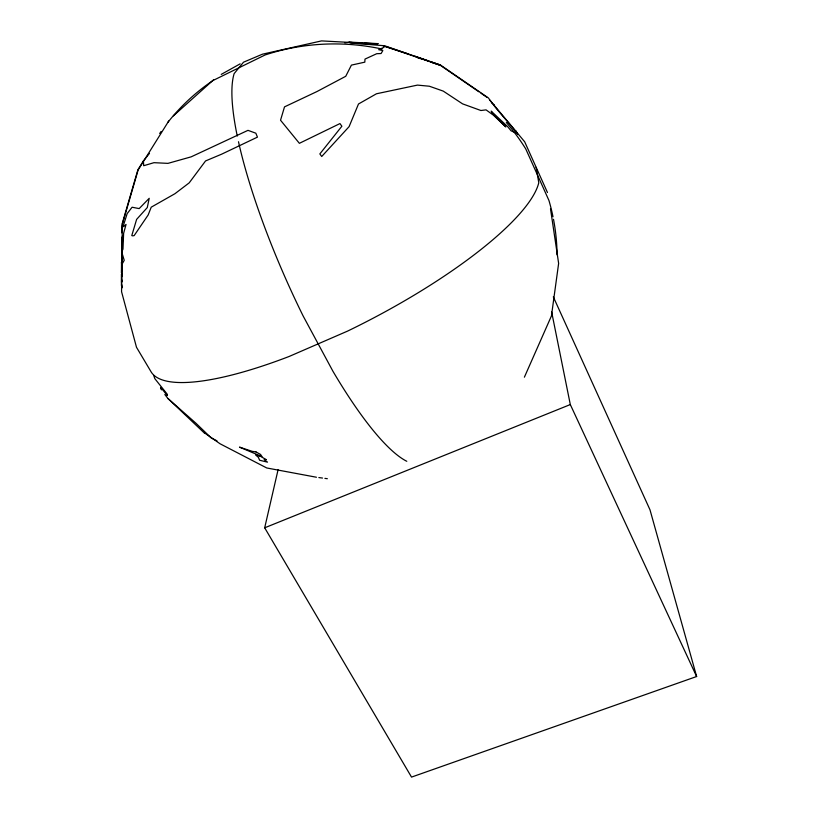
<?xml version="1.0" encoding="UTF-8"?>
<svg xmlns="http://www.w3.org/2000/svg" width="818" height="818" viewBox="0 0 818 818"><rect width="100%" height="100%" fill="white"/><g stroke="black" fill="none" stroke-linecap="round" stroke-linejoin="round"><path stroke-width="1.23" d="M121.637 274.02L121.596 276.75L121.698 239.081L122.628 235.727L122.117 251.126L122.986 249.081L123.62 233.334L126.044 224.439L123.477 226.709L123.559 224.981L127.168 213.621L132.087 207.23L139.162 208.6L149.213 198.314L147.281 207.567L136.616 219.388L131.78 235.584L132.721 235.84L134.132 235.625L148.16 214.981L151.228 207.179L174.95 193.702L189.203 182.854L205.553 160.941L221.647 154.173L257.445 137.127L255.84 133.201L247.987 130.348L191.177 156.841L167.966 163.365L153.978 162.68L143.692 165.717L143.406 160.952L149.489 153.365M121.422 272.834L121.524 262.077L121.504 263.243L122.393 263.57L124.224 260.349L122.015 252.977L121.524 282.333M121.432 274.112L121.463 285.686L122.219 287.691M121.677 268.764L122.332 259.347L121.81 258.099M122.301 225.41L121.565 291.729L136.494 347.282L150.931 371.556A218.15 55.839 -27.5 0 0 289.122 356.474L347.527 331.126A218.15 55.839 -27.5 0 0 538.776 182.741L536.158 167.342M121.749 232.823L122.066 224.112L137.884 169.786L143.406 160.952M553.316 296.852L649.993 509.819L696.629 676.517L411.526 777.1L264.684 527.804L278.089 469.696M122.352 224.163L138.16 169.909L168.774 120.952M121.677 276.198L122.301 274.204M384.45 45.736L383.918 47.362L378.703 49.694L382.844 50.573L381.065 53.538L376.73 53.702L364.981 59.1L364.818 62.158L351.413 65.113L345.738 76.289L316.985 91.534L284.511 106.872L280.533 120.226L299.378 143.324L339.951 123.579L341.883 126.217L319.848 153.917L321.719 156.494L349.102 126.637L358.499 103.988L376.474 93.773L417.466 85.103L429.368 86.227L443.264 91.115L462.589 103.866L480.933 110.512L486.056 109.868L493.418 115.195L505.841 126.913L492.528 113.365L491.168 111.115L507.579 126.545L511.086 130.819L517.405 133.641C508.223 121.606 497.099 110.716 488.458 97.996L440.513 65.062L384.45 45.736L350.247 42.965L348.846 42.229L361.444 43.538L378.192 43.64L351.045 42.188L344.736 42.833M524.389 377.18L551.444 315.922L558.633 263.386L550.504 208.794M173.365 115.859L213.682 79.724M221.238 74.397L240.144 63.855M264.684 527.804L570.31 404.562L551.659 312.006M361.781 43.057L321.525 40.9L262.435 54.192L243.508 62.199L234.142 73.62A219.408 48.722 65.9 0 0 237.261 136.064M364.307 43.19L376.883 43.865M383.223 45.951L408.417 54.008M418.151 58.282L421.761 58.681M318.856 477.569L322.496 478.049M324.92 478.377L327.343 478.704M316.433 477.242L266.74 467.968L220.073 443.785L204.899 433.182M415.104 56.319L428.867 61.125M430.687 61.759L440.513 65.062M430.575 62.015L440.381 65.328L478.888 91.78M385.585 46.442L440.381 65.328M216.995 440.851L211.126 437.875L196.044 423.325L167.956 398.519L164.837 394.511M480.974 93.211L487.221 97.506M492.058 102.996L494.184 104.847M167.956 398.519L204.725 433.397M489.88 100.154L492.303 103.058M493.929 105.001L524.686 141.8L547.457 192.506M515.933 130.88L517.794 134.479M570.31 404.562L696.629 676.517M153.712 375.442L154.827 378.662L167.087 394L167.373 395.554L160.706 387.395L161.463 389.838L161.32 387.66M121.657 279.613L122.168 281.689M121.514 284.091L122.322 287.547M406.791 461.291A219.408 48.722 65.9 0 1 332.987 371.362L303.1 315.912A219.408 48.722 65.9 0 1 238.488 141.729M159.684 133.508A216.647 204.582 18.1 0 1 161.126 131.432M167.915 122.301A216.647 204.582 18.1 0 1 213.007 80.501L265.083 54.97A216.647 204.582 18.1 0 1 382.088 49.029M506.322 122.465A216.647 204.582 18.1 0 1 525.749 148.896L548.95 200.492A216.647 204.582 18.1 0 1 552.999 216.76M553.5 219.296A216.647 204.582 18.1 0 1 557.058 254.797M266.136 459.583L264.163 459.501L267.496 462.15L259.603 460.248L258.406 457.364L255.615 454.941L260.891 456.526L266.136 459.583M255.983 451.914L252.281 451.372L239.51 447.139L261.995 456.597L260.533 454.44L255.983 451.914"/></g></svg>
